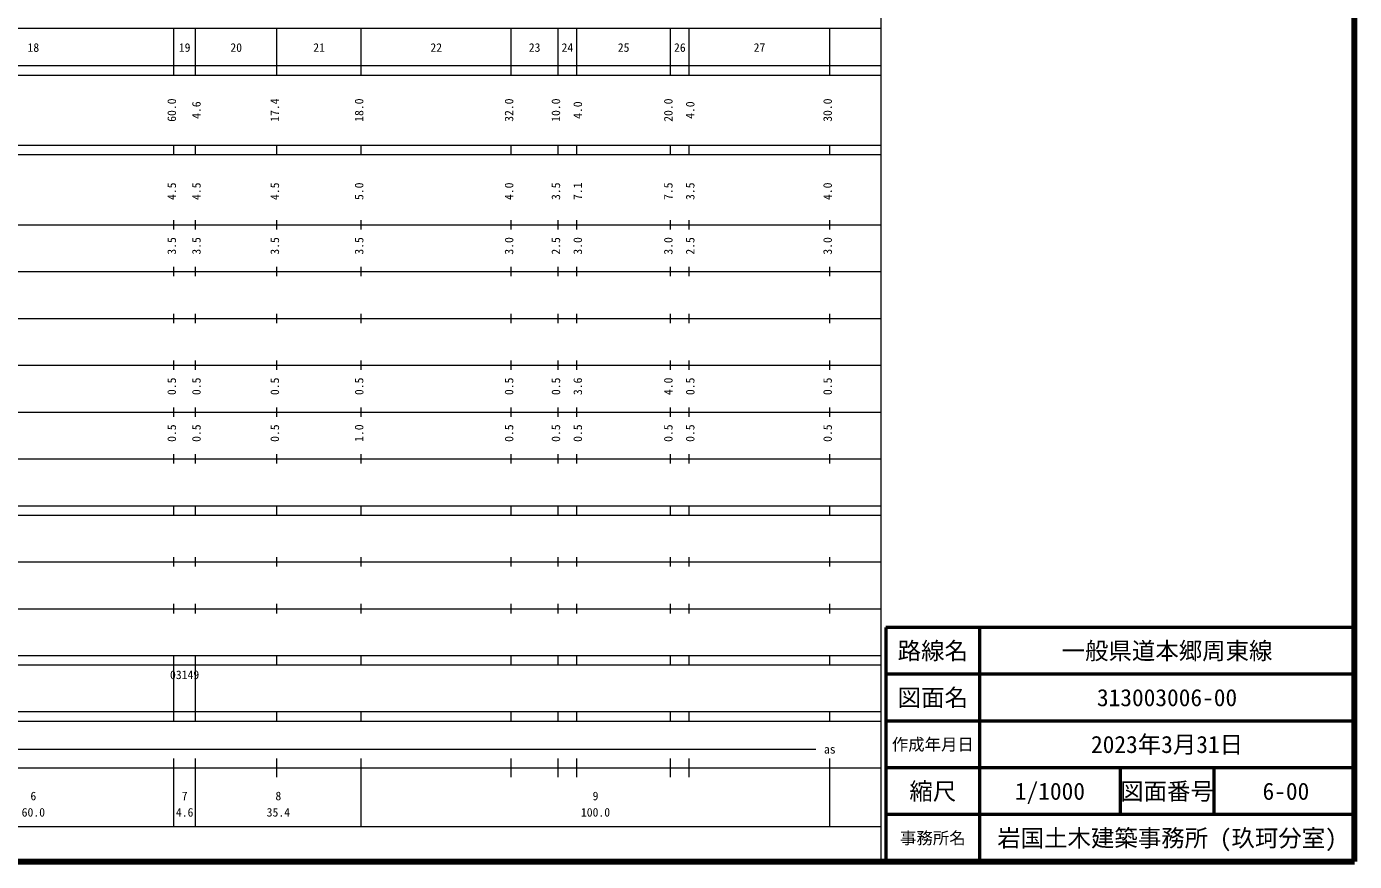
# Model space of a CAD drawing. Units: millimetres on the paper, enlarged 1000 times. Extents: x 40000 to 680000, y 20000 to 380000.
# Drawn here: x 396552 to 680000, y 20000 to 198357 of the extents above; entities that cross this region are included whole.
import ezdxf
from ezdxf.enums import TextEntityAlignment as Align

# ---------------------------------------------------------------- set-up
doc = ezdxf.new("R2010")
doc.units = ezdxf.units.MM
doc.header["$LTSCALE"] = 1000
for name, color, linetype, lineweight in [('M-TTL', 2, 'Continuous', 140), ('M-TTL-BAND', 7, 'Continuous', 13), ('M-TTL-FRAM', 2, 'Continuous', 50), ('M-TTL-LINE', 7, 'Continuous', 50)]:
    doc.layers.add(name, color=color, linetype=linetype, lineweight=lineweight)
doc.layers.add('M-TTL-TXT', color=7, linetype='Continuous')
doc.styles.add('ＭＳ ゴシック', font='')
doc.styles.get('ＭＳ ゴシック').set_extended_font_data('MS Gothic')

msp = doc.modelspace()

# ---------------------------------------------------------------- linework, layer by layer
at = {"layer": 'M-TTL'}
for p, q in [((680000, 20000), (680000, 380000)), ((40000, 20000), (680000, 20000))]:
    msp.add_line(p, q, dxfattribs=at)
at = {"layer": 'M-TTL-BAND'}
for p, q in [((579000, 20000), (579000, 370000)), ((68000, 198000), (579000, 198000)), ((428000, 188000), (428000, 198000)), ((432600, 188000), (432600, 198000)), ((450000, 188000), (450000, 198000)), ((468000, 188000), (468000, 198000)), ((500000, 188000), (500000, 198000)), ((510000, 188000), (510000, 198000)), ((514000, 188000), (514000, 198000)), ((534000, 188000), (534000, 198000)), ((538000, 188000), (538000, 198000)), ((568000, 188000), (568000, 198000)), ((40000, 190000), (579000, 190000)), ((40000, 188000), (579000, 188000)), ((40000, 173000), (579000, 173000)), ((428000, 171000), (428000, 173000)), ((432600, 171000), (432600, 173000)), ((450000, 171000), (450000, 173000)), ((468000, 171000), (468000, 173000)), ((500000, 171000), (500000, 173000)), ((510000, 171000), (510000, 173000)), ((514000, 171000), (514000, 173000)), ((534000, 171000), (534000, 173000)), ((538000, 171000), (538000, 173000)), ((568000, 171000), (568000, 173000)), ((40000, 171000), (579000, 171000)), ((40000, 156000), (579000, 156000)), ((428000, 155000), (428000, 157000)), ((432600, 155000), (432600, 157000)), ((450000, 155000), (450000, 157000)), ((468000, 155000), (468000, 157000)), ((500000, 155000), (500000, 157000)), ((510000, 155000), (510000, 157000)), ((514000, 155000), (514000, 157000)), ((534000, 155000), (534000, 157000)), ((538000, 155000), (538000, 157000)), ((568000, 155000), (568000, 157000)), ((46000, 146000), (579000, 146000)), ((428000, 145000), (428000, 147000)), ((432600, 145000), (432600, 147000)), ((450000, 145000), (450000, 147000)), ((468000, 145000), (468000, 147000)), ((500000, 145000), (500000, 147000)), ((510000, 145000), (510000, 147000)), ((514000, 145000), (514000, 147000)), ((534000, 145000), (534000, 147000)), ((538000, 145000), (538000, 147000)), ((568000, 145000), (568000, 147000)), ((428000, 135000), (428000, 137000)), ((432600, 135000), (432600, 137000)), ((450000, 135000), (450000, 137000)), ((468000, 135000), (468000, 137000)), ((500000, 135000), (500000, 137000)), ((510000, 135000), (510000, 137000)), ((514000, 135000), (514000, 137000)), ((534000, 135000), (534000, 137000)), ((538000, 135000), (538000, 137000)), ((568000, 135000), (568000, 137000)), ((52000, 136000), (579000, 136000)), ((46000, 126000), (579000, 126000)), ((428000, 125000), (428000, 127000)), ((432600, 125000), (432600, 127000)), ((450000, 125000), (450000, 127000)), ((468000, 125000), (468000, 127000)), ((500000, 125000), (500000, 127000)), ((510000, 125000), (510000, 127000)), ((514000, 125000), (514000, 127000)), ((534000, 125000), (534000, 127000)), ((538000, 125000), (538000, 127000)), ((568000, 125000), (568000, 127000)), ((428000, 115000), (428000, 117000)), ((432600, 115000), (432600, 117000)), ((450000, 115000), (450000, 117000)), ((468000, 115000), (468000, 117000)), ((500000, 115000), (500000, 117000)), ((510000, 115000), (510000, 117000)), ((514000, 115000), (514000, 117000)), ((534000, 115000), (534000, 117000)), ((538000, 115000), (538000, 117000)), ((568000, 115000), (568000, 117000)), ((52000, 116000), (579000, 116000)), ((46000, 106000), (579000, 106000)), ((428000, 105000), (428000, 107000)), ((432600, 105000), (432600, 107000)), ((450000, 105000), (450000, 107000)), ((468000, 105000), (468000, 107000)), ((500000, 105000), (500000, 107000)), ((510000, 105000), (510000, 107000)), ((514000, 105000), (514000, 107000)), ((534000, 105000), (534000, 107000)), ((538000, 105000), (538000, 107000)), ((568000, 105000), (568000, 107000)), ((40000, 96000), (579000, 96000)), ((40000, 94000), (579000, 94000)), ((428000, 94000), (428000, 96000)), ((432600, 94000), (432600, 96000)), ((450000, 94000), (450000, 96000)), ((468000, 94000), (468000, 96000)), ((500000, 94000), (500000, 96000)), ((510000, 94000), (510000, 96000)), ((514000, 94000), (514000, 96000)), ((534000, 94000), (534000, 96000)), ((538000, 94000), (538000, 96000)), ((568000, 94000), (568000, 96000)), ((49000, 84000), (579000, 84000)), ((428000, 83000), (428000, 85000)), ((432600, 83000), (432600, 85000)), ((450000, 83000), (450000, 85000)), ((468000, 83000), (468000, 85000)), ((500000, 83000), (500000, 85000)), ((510000, 83000), (510000, 85000)), ((514000, 83000), (514000, 85000)), ((534000, 83000), (534000, 85000)), ((538000, 83000), (538000, 85000)), ((568000, 83000), (568000, 85000)), ((40000, 74000), (579000, 74000)), ((428000, 73000), (428000, 75000)), ((432600, 73000), (432600, 75000)), ((450000, 73000), (450000, 75000)), ((468000, 73000), (468000, 75000)), ((500000, 73000), (500000, 75000)), ((510000, 73000), (510000, 75000)), ((514000, 73000), (514000, 75000)), ((534000, 73000), (534000, 75000)), ((538000, 73000), (538000, 75000)), ((568000, 73000), (568000, 75000)), ((40000, 64000), (579000, 64000)), ((428000, 62000), (428000, 64000)), ((432600, 62000), (432600, 64000)), ((450000, 62000), (450000, 64000)), ((468000, 62000), (468000, 64000)), ((500000, 62000), (500000, 64000)), ((510000, 62000), (510000, 64000)), ((514000, 62000), (514000, 64000)), ((534000, 62000), (534000, 64000)), ((538000, 62000), (538000, 64000)), ((568000, 62000), (568000, 64000)), ((40000, 62000), (579000, 62000)), ((428000, 52000), (428000, 62000)), ((432600, 52000), (432600, 62000)), ((40000, 52000), (579000, 52000)), ((428000, 50000), (428000, 52000)), ((432600, 50000), (432600, 52000)), ((450000, 50000), (450000, 52000)), ((468000, 50000), (468000, 52000)), ((500000, 50000), (500000, 52000)), ((510000, 50000), (510000, 52000)), ((514000, 50000), (514000, 52000)), ((534000, 50000), (534000, 52000)), ((538000, 50000), (538000, 52000)), ((568000, 50000), (568000, 52000)), ((40000, 50000), (579000, 50000)), ((71000, 44000), (565000, 44000)), ((40000, 40000), (579000, 40000)), ((428000, 27500), (428000, 42000)), ((432600, 27500), (432600, 42000)), ((450000, 38000), (450000, 42000)), ((468000, 27500), (468000, 42000)), ((500000, 38000), (500000, 42000)), ((510000, 38000), (510000, 42000)), ((514000, 38000), (514000, 42000)), ((534000, 38000), (534000, 42000)), ((538000, 38000), (538000, 42000)), ((568000, 27500), (568000, 42000)), ((68000, 27500), (579000, 27500))]:
    msp.add_line(p, q, dxfattribs=at)
at = {"layer": 'M-TTL-FRAM'}
for p, q in [((680000, 70000), (580000, 70000)), ((580000, 70000), (580000, 20000))]:
    msp.add_line(p, q, dxfattribs=at)
at = {"layer": 'M-TTL-LINE'}
for p, q in [((600000, 70000), (600000, 20000)), ((680000, 60000), (580000, 60000)), ((680000, 50000), (580000, 50000)), ((680000, 40000), (580000, 40000)), ((630000, 40000), (630000, 30000)), ((650000, 40000), (650000, 30000)), ((680000, 30000), (580000, 30000))]:
    msp.add_line(p, q, dxfattribs=at)

# ---------------------------------------------------------------- texts
at = {"layer": 'M-TTL-BAND', "style": 'ＭＳ ゴシック'}
for s, p in [('18', (398000, 192405)), ('19', (430300, 192405)), ('20', (441300, 192405)), ('21', (459000, 192405)), ('22', (484000, 192405)), ('23', (505000, 192405)), ('24', (512000, 192405)), ('25', (524000, 192405)), ('26', (536000, 192405)), ('27', (553000, 192405)), ('as', (568000, 42500)), ('6', (398000, 32523)), ('7', (430300, 32523)), ('8', (450300, 32523)), ('9', (518000, 32523)), ('60.0', (398000, 29033)), ('4.6', (430300, 29033)), ('35.4', (450300, 29033)), ('100.0', (518000, 29033))]:
    msp.add_text(s, height=1833, dxfattribs=at).set_placement(p, align=Align.BOTTOM_CENTER)
for s, p in [('60.0', (429000, 180500)), ('4.6', (434268, 180500)), ('17.4', (451000, 180500)), ('18.0', (469000, 180500)), ('32.0', (501000, 180500)), ('10.0', (511000, 180500)), ('4.0', (515672, 180500)), ('20.0', (535000, 180500)), ('4.0', (539672, 180500)), ('30.0', (569000, 180500)), ('4.5', (429000, 163174)), ('4.5', (434268, 163174)), ('4.5', (451000, 163174)), ('5.0', (469000, 163174)), ('4.0', (501000, 163174)), ('3.5', (511000, 163174)), ('7.1', (515672, 163174)), ('7.5', (535000, 163174)), ('3.5', (539672, 163174)), ('4.0', (569000, 163174)), ('3.5', (429000, 151500)), ('3.5', (434268, 151500)), ('3.5', (451000, 151500)), ('3.5', (469000, 151500)), ('3.0', (501000, 151500)), ('2.5', (511000, 151500)), ('3.0', (515672, 151500)), ('3.0', (535000, 151500)), ('2.5', (539672, 151500)), ('3.0', (569000, 151500)), ('0.5', (429000, 121500)), ('0.5', (434268, 121500)), ('0.5', (451000, 121500)), ('0.5', (469000, 121500)), ('0.5', (501000, 121500)), ('0.5', (511000, 121500)), ('3.6', (515672, 121500)), ('4.0', (535000, 121500)), ('0.5', (539672, 121500)), ('0.5', (569000, 121500)), ('0.5', (429000, 111500)), ('0.5', (434268, 111500)), ('0.5', (451000, 111500)), ('1.0', (469000, 111500)), ('0.5', (501000, 111500)), ('0.5', (511000, 111500)), ('0.5', (515672, 111500)), ('0.5', (535000, 111500)), ('0.5', (539672, 111500)), ('0.5', (569000, 111500))]:
    msp.add_text(s, height=1833, rotation=90, dxfattribs=at).set_placement(p, align=Align.BOTTOM_CENTER)
msp.add_text('03149', height=1833, dxfattribs=at).set_placement((427175, 58405), align=Align.BOTTOM_LEFT)
at = {"layer": 'M-TTL-TXT', "style": 'ＭＳ ゴシック'}
for s, height, p in [('路線名', 3666, (590000, 65000)), ('路線名', 3666, (590000, 65000)), ('一般県道本郷周東線', 3666, (640000, 65000)), ('図面名', 3666, (590000, 55000)), ('図面名', 3666, (590000, 55000)), ('313003006-00', 3666, (640000, 55000)), ('作成年月日', 2566, (590000, 45000)), ('作成年月日', 2566, (590000, 45000)), ('2023年3月31日', 3666, (640000, 45000)), ('縮尺', 3666, (590000, 35000)), ('縮尺', 3666, (590000, 35000)), ('1/1000', 3666, (615000, 35000)), ('図面番号', 3666, (640000, 35000)), ('図面番号', 3666, (640000, 35000)), (' 6-00', 3666, (664125, 35000)), ('事務所名', 2566, (590000, 25000)), ('事務所名', 2566, (590000, 25000)), ('岩国土木建築事務所 (玖珂分室)', 3666, (640000, 25000))]:
    msp.add_text(s, height=height, dxfattribs=at).set_placement(p, align=Align.MIDDLE_CENTER)

doc.saveas('drawing.dxf')
